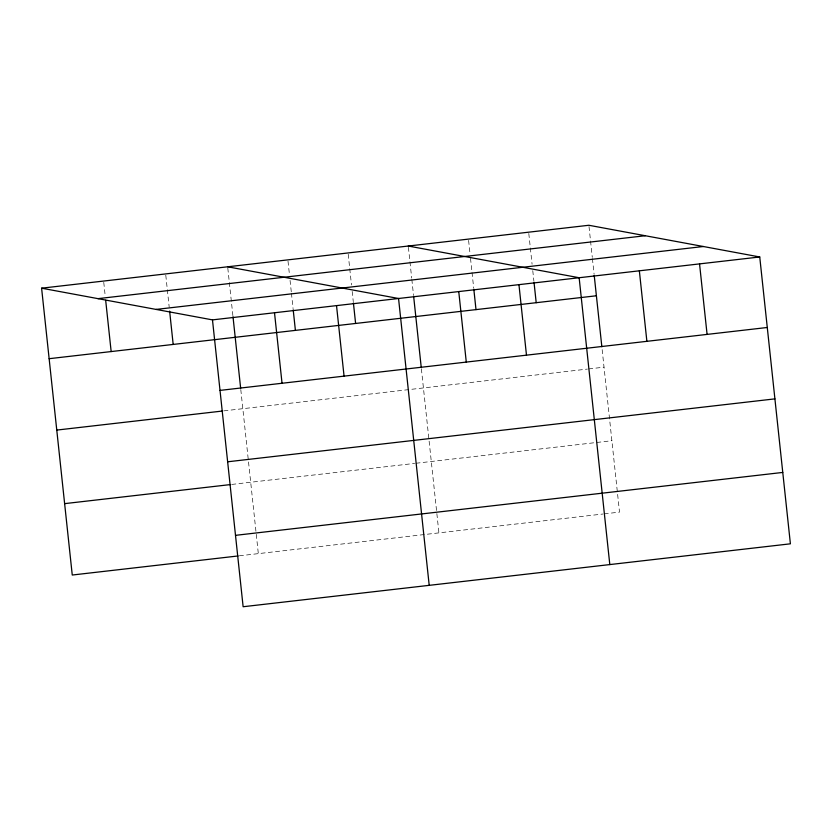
<?xml version="1.0" encoding="UTF-8"?>
<svg xmlns="http://www.w3.org/2000/svg" width="832" height="832" viewBox="0 0 832 832"><rect width="100%" height="100%" fill="white"/><g stroke="black" fill="none" stroke-linecap="round" stroke-linejoin="round"><path stroke-width="0.62" stroke-dasharray="4.16 3.12" d="M223.85 410.873L587.382 369.086M588.661 368.94L604.032 367.172M231.712 484.432L414.638 463.403M415.927 463.258L611.894 440.721M239.335 555.818L602.867 514.03M604.146 513.885L619.518 512.117L601.983 348.046M589.004 226.554L592.29 257.317M592.426 258.596L594.069 273.988M528.798 233.47L532.085 264.243M532.771 270.65L533.874 280.904M468.603 240.386L469.976 253.209M470.517 258.336L471.89 271.159M472.025 272.438L473.668 287.83M408.408 247.312L411.694 278.075M411.83 279.365L413.473 294.746M421.387 368.805L438.922 532.875M348.202 254.228L351.489 285.002M352.175 291.408L353.278 301.662M288.007 261.154L289.38 273.978M290.056 280.384L291.294 291.918M291.429 293.207L293.072 308.589M227.802 268.07L233.012 316.794M240.791 389.574L258.326 553.644M165.786 275.205L169.208 307.258M103.761 282.339L105.269 296.442"/><path stroke-width="1.25" d="M41.6 288.184L588.869 225.264L759.741 256.974L790.4 543.816L243.131 606.736L212.482 319.883L41.6 288.184L72.259 575.026L238.077 555.963M97.989 298.646L645.258 235.726M156.094 309.421L703.352 246.511M212.482 319.883L759.741 256.974M49.14 358.696L596.398 295.776M220.012 390.395L767.281 327.486M56.763 430.082L222.581 411.018M227.646 461.791L774.914 398.871M64.626 503.641L230.443 484.578M235.508 535.34L782.766 472.43M408.262 246.033L579.145 277.732L609.804 564.574M227.666 266.791L398.549 298.49L429.208 585.343M699.546 263.89L707.086 334.402M639.35 270.816L646.88 341.318M594.204 275.267L601.848 346.767M534.009 282.183L536.203 302.702M518.95 284.648L526.479 355.16M473.814 289.11L475.998 309.618M458.754 291.574L466.284 362.086M413.608 296.026L421.252 367.536M353.413 302.952L355.607 323.461M336.523 305.625L344.063 376.137M293.207 309.868L295.402 330.387M274.508 312.759L282.038 383.271M233.012 316.794L240.656 388.294M169.624 311.106L173.181 344.438M105.674 300.279L111.155 351.562"/></g></svg>
